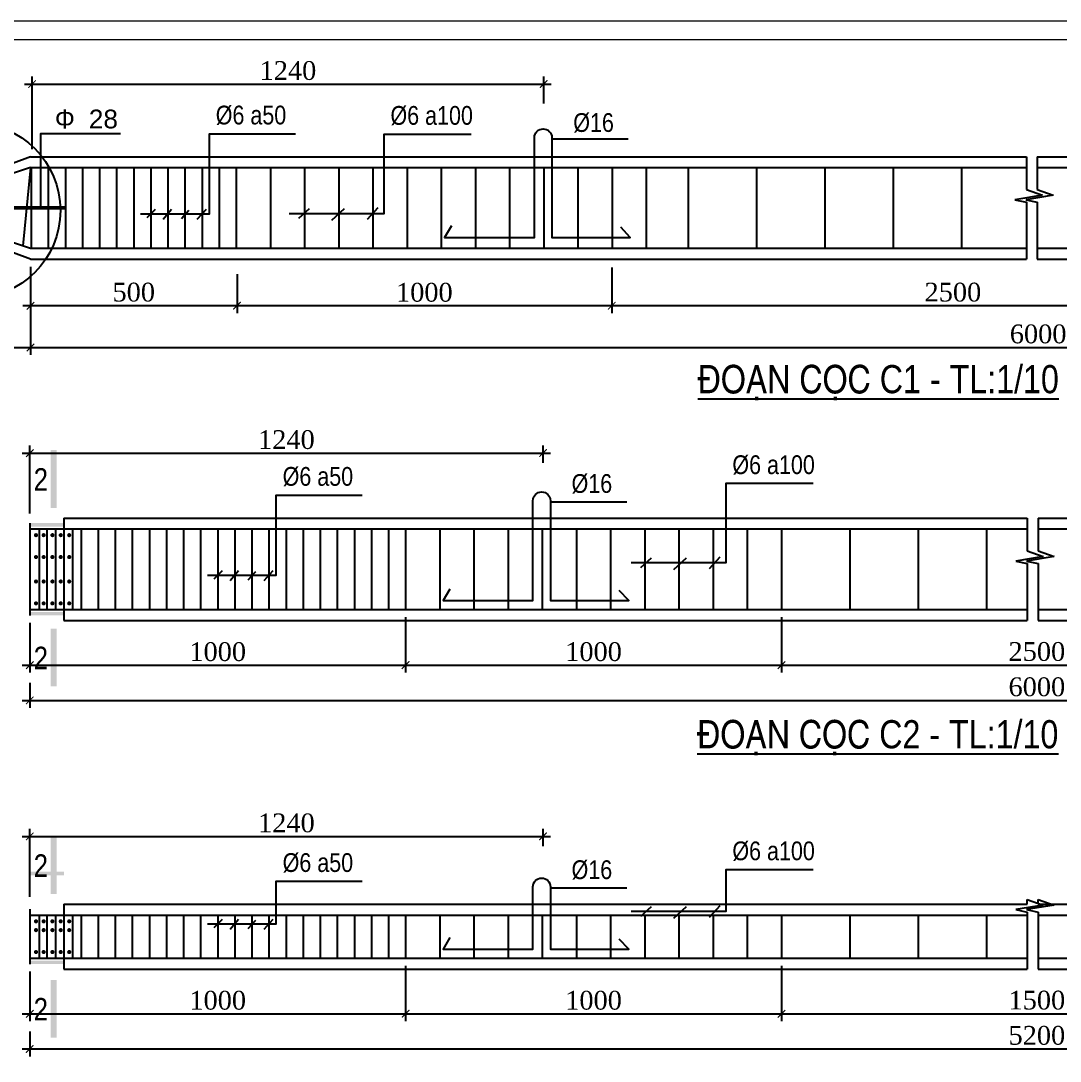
# Model space of a CAD drawing. Extents: x -1107188 to -523840, y 39692 to 514392.
# Drawn here: x -1078717 to -1051011, y 190168 to 217892 of the extents above; entities that cross this region are included whole.
import ezdxf
from ezdxf.enums import TextEntityAlignment as Align

# ---------------------------------------------------------------- set-up
doc = ezdxf.new("R2010")
doc.units = 0
doc.layers.get('0').update_dxf_attribs({"color": 255, "linetype": 'CONTINUOUS'})
doc.layers.get('DEFPOINTS').update_dxf_attribs({"linetype": 'CONTINUOUS'})
for name, color, linetype, lineweight in [('00-KICH THUOC', 6, 'CONTINUOUS', 9), ('cot', 4, 'CONTINUOUS', 0), ('CUA', 20, 'CONTINUOUS', 0)]:
    doc.layers.add(name, color=color, linetype=linetype, lineweight=lineweight)
for name, color, linetype in [('BAOMANH', 2, 'CONTINUOUS'), ('DAI', 4, 'CONTINUOUS'), ('TEXT', 7, 'CONTINUOUS'), ('THEP', 6, 'CONTINUOUS'), ('TUONG', 131, 'CONTINUOUS')]:
    doc.layers.add(name, color=color, linetype=linetype)
doc.styles.add('DIM-NEW', font='')
doc.styles.add('SO BV', font='', dxfattribs={"height": 200})
doc.styles.get("Standard").update_dxf_attribs({"font": ''})
doc.styles.add('T2', font='')
doc.styles.add('TEN BV', font='', dxfattribs={"height": 350})
doc.styles.get('DIM-NEW').set_extended_font_data('VNI-Helve-Condense')
doc.styles.get('SO BV').set_extended_font_data('VNI-Helve-Condense')
doc.styles.get('Standard').set_extended_font_data('VNI-Helve-Condense')
doc.styles.get('T2').set_extended_font_data('VNI-Times')
doc.styles.get('TEN BV').set_extended_font_data('VNI-Helve-Condense', bold=True)
doc.dimstyles.new('TL10', dxfattribs={"dimtxt": 500, "dimasz": 200, "dimexe": 200, "dimexo": 200, "dimgap": 100, "dimtad": 1, "dimdec": 0, "dimlfac": 0.1, "dimzin": 0, "dimdsep": 46, "dimtxsty": 'T2', "dimblk": 'ARCHTICK', "dimcen": 250, "dimdle": 200, "dimclrd": 1, "dimclre": 1, "dimclrt": 2, "dimadec": 0, "dimazin": 0, "dimtfac": 1, "dimtdec": 0, "dimtix": 1, "dimtofl": 0, "dimtmove": 0, "dimatfit": 0, "dimldrblk": 'ARCHTICK', "dimfxl": 1, "dimtolj": 1, "dimtzin": 0, "dimlwd": -1, "dimlwe": -1, "dimarcsym": 0})

# ---------------------------------------------------------------- blocks, each defined once
blk = doc.blocks.new('KHUNGTEN')
at = {"color": 3, "linetype": 'Continuous'}
for points in [[(-593653, 217892), (-593653, 277292), (-509653, 277292), (-509653, 217892), (-593653, 217892)], [(-593153, 218392), (-593153, 276792), (-510153, 276792), (-510153, 218392)]]:
    blk.add_lwpolyline(points, close=True, dxfattribs=at)
at = {"style": 'TEN BV'}
for tag, p in [('TEB_BV', (-518299, 222628)), ('LOAI_BV', (-511918, 220684)), ('TL', (-512164, 219751))]:
    blk.add_attdef(tag, p, '', height=350, dxfattribs=at)
at = {"style": 'SO BV'}
for tag, p in [('SOBV', (-510673, 221020)), ('TONGSOBV', (-510673, 220591))]:
    blk.add_attdef(tag, text='', height=200, dxfattribs=at).set_placement(p, align=Align.CENTER)
blk = doc.blocks.new('_ArchTick')
at = {"layer": 'CUA', "color": 0, "const_width": 0.15}
blk.add_lwpolyline([(-0.5, -0.5), (0.5, 0.5)], dxfattribs=at)
blk = doc.blocks.new('*D1509')
at = {"layer": 'DEFPOINTS', "color": 0, "transparency": 16777216}
for p in [(-1064778, 216208), (-1064778, 215492), (-1078414, 214272)]:
    blk.add_point(p, dxfattribs=at)
at = {"layer": 'TUONG', "color": 1, "transparency": 16777216}
for p, q in [((-1078414, 214472), (-1078414, 216408)), ((-1064778, 215692), (-1064778, 216408)), ((-1078614, 216208), (-1064578, 216208))]:
    blk.add_line(p, q, dxfattribs=at)
at = {"layer": 'TUONG', "color": 1, "transparency": 16777216, "xscale": 200, "yscale": 200, "zscale": 200, "rotation": 180}
blk.add_blockref('_ArchTick', (-1078414, 216208), dxfattribs=at)
at = {"layer": 'TUONG', "color": 1, "transparency": 16777216, "xscale": 200, "yscale": 200, "zscale": 200}
blk.add_blockref('_ArchTick', (-1064778, 216208), dxfattribs=at)
at = {"layer": 'TUONG', "color": 2, "transparency": 16777216, "insert": (-1071596, 216564), "char_height": 500, "attachment_point": 5, "style": 'T2'}
blk.add_mtext('\\A1;1240', dxfattribs=at)
blk = doc.blocks.new('*D1511')
at = {"layer": 'DEFPOINTS', "color": 0, "transparency": 16777216}
for p in [(-1024740, 211222), (-1078459, 210298), (-1024740, 209187)]:
    blk.add_point(p, dxfattribs=at)
at = {"layer": 'TUONG', "color": 1, "transparency": 16777216}
for p, q in [((-1024740, 211022), (-1024740, 208987)), ((-1078459, 210098), (-1078459, 208987)), ((-1078659, 209187), (-1024540, 209187))]:
    blk.add_line(p, q, dxfattribs=at)
at = {"layer": 'TUONG', "color": 1, "transparency": 16777216, "xscale": 200, "yscale": 200, "zscale": 200, "rotation": 180}
blk.add_blockref('_ArchTick', (-1078459, 209187), dxfattribs=at)
at = {"layer": 'TUONG', "color": 1, "transparency": 16777216, "xscale": 200, "yscale": 200, "zscale": 200}
blk.add_blockref('_ArchTick', (-1024740, 209187), dxfattribs=at)
at = {"layer": 'TUONG', "color": 2, "transparency": 16777216, "insert": (-1051599, 209545), "char_height": 500, "attachment_point": 5, "style": 'T2'}
blk.add_mtext('\\A1;6000', dxfattribs=at)
blk = doc.blocks.new('*D1512')
at = {"layer": 'DEFPOINTS', "color": 0, "transparency": 16777216}
for p in [(-1072954, 211343), (-1072954, 210298), (-1062966, 210298)]:
    blk.add_point(p, dxfattribs=at)
at = {"layer": 'TUONG', "color": 1, "transparency": 16777216}
for p, q in [((-1072954, 211143), (-1072954, 210098)), ((-1062766, 210298), (-1073154, 210298))]:
    blk.add_line(p, q, dxfattribs=at)
at = {"layer": 'TUONG', "color": 1, "transparency": 16777216, "xscale": 200, "yscale": 200, "zscale": 200, "rotation": 180}
blk.add_blockref('_ArchTick', (-1072954, 210298), dxfattribs=at)
at = {"layer": 'TUONG', "color": 1, "transparency": 16777216, "xscale": 200, "yscale": 200, "zscale": 200}
blk.add_blockref('_ArchTick', (-1062966, 210298), dxfattribs=at)
at = {"layer": 'TUONG', "color": 2, "transparency": 16777216, "insert": (-1067960, 210654), "char_height": 500, "attachment_point": 5, "style": 'T2'}
blk.add_mtext('\\A1;1000', dxfattribs=at)
blk = doc.blocks.new('*D1513')
at = {"layer": 'DEFPOINTS', "color": 0, "transparency": 16777216}
for p in [(-1078459, 211540), (-1072954, 211146), (-1078459, 210298)]:
    blk.add_point(p, dxfattribs=at)
at = {"layer": 'TUONG', "color": 1, "transparency": 16777216}
for p, q in [((-1078459, 211340), (-1078459, 210098)), ((-1072954, 210946), (-1072954, 210098)), ((-1072754, 210298), (-1078659, 210298))]:
    blk.add_line(p, q, dxfattribs=at)
at = {"layer": 'TUONG', "color": 1, "transparency": 16777216, "xscale": 200, "yscale": 200, "zscale": 200, "rotation": 180}
blk.add_blockref('_ArchTick', (-1078459, 210298), dxfattribs=at)
at = {"layer": 'TUONG', "color": 1, "transparency": 16777216, "xscale": 200, "yscale": 200, "zscale": 200}
blk.add_blockref('_ArchTick', (-1072954, 210298), dxfattribs=at)
at = {"layer": 'TUONG', "color": 2, "transparency": 16777216, "insert": (-1075706, 210659), "char_height": 500, "attachment_point": 5, "style": 'T2'}
blk.add_mtext('\\A1;500', dxfattribs=at)
blk = doc.blocks.new('*D1514')
at = {"layer": 'DEFPOINTS', "color": 0, "transparency": 16777216}
for p in [(-1081332, 212601), (-1078459, 211343), (-1078459, 209187)]:
    blk.add_point(p, dxfattribs=at)
at = {"layer": 'TUONG', "color": 1, "transparency": 16777216}
for p, q in [((-1081332, 212401), (-1081332, 208987)), ((-1078459, 211143), (-1078459, 208987)), ((-1081532, 209187), (-1078259, 209187))]:
    blk.add_line(p, q, dxfattribs=at)
at = {"layer": 'TUONG', "color": 1, "transparency": 16777216, "xscale": 200, "yscale": 200, "zscale": 200, "rotation": 180}
blk.add_blockref('_ArchTick', (-1081332, 209187), dxfattribs=at)
at = {"layer": 'TUONG', "color": 1, "transparency": 16777216, "xscale": 200, "yscale": 200, "zscale": 200}
blk.add_blockref('_ArchTick', (-1078459, 209187), dxfattribs=at)
at = {"layer": 'TUONG', "color": 2, "transparency": 16777216, "insert": (-1079895, 209547), "char_height": 500, "attachment_point": 5, "style": 'T2'}
blk.add_mtext('\\A1;250', dxfattribs=at)
blk = doc.blocks.new('*D1515')
at = {"layer": 'DEFPOINTS', "color": 0, "transparency": 16777216}
for p in [(-1044776, 211634), (-1062966, 211515), (-1062966, 210298)]:
    blk.add_point(p, dxfattribs=at)
at = {"layer": 'TUONG', "color": 1, "transparency": 16777216}
for p, q in [((-1062966, 211315), (-1062966, 210098)), ((-1044776, 211434), (-1044776, 210098)), ((-1044576, 210298), (-1063166, 210298))]:
    blk.add_line(p, q, dxfattribs=at)
at = {"layer": 'TUONG', "color": 1, "transparency": 16777216, "xscale": 200, "yscale": 200, "zscale": 200, "rotation": 180}
blk.add_blockref('_ArchTick', (-1062966, 210298), dxfattribs=at)
at = {"layer": 'TUONG', "color": 1, "transparency": 16777216, "xscale": 200, "yscale": 200, "zscale": 200}
blk.add_blockref('_ArchTick', (-1044776, 210298), dxfattribs=at)
at = {"layer": 'TUONG', "color": 2, "transparency": 16777216, "insert": (-1053871, 210659), "char_height": 500, "attachment_point": 5, "style": 'T2'}
blk.add_mtext('\\A1;2500', dxfattribs=at)
blk = doc.blocks.new('*D1503')
at = {"layer": 'DEFPOINTS', "color": 0, "transparency": 16777216}
for p in [(-1078477, 200449), (-1024789, 200722), (-1024789, 199783)]:
    blk.add_point(p, dxfattribs=at)
at = {"layer": 'TUONG', "color": 1, "transparency": 16777216}
for p, q in [((-1024789, 200522), (-1024789, 199583)), ((-1078477, 200249), (-1078477, 199583)), ((-1078677, 199783), (-1024589, 199783))]:
    blk.add_line(p, q, dxfattribs=at)
at = {"layer": 'TUONG', "color": 1, "transparency": 16777216, "xscale": 200, "yscale": 200, "zscale": 200, "rotation": 180}
blk.add_blockref('_ArchTick', (-1078477, 199783), dxfattribs=at)
at = {"layer": 'TUONG', "color": 1, "transparency": 16777216, "xscale": 200, "yscale": 200, "zscale": 200}
blk.add_blockref('_ArchTick', (-1024789, 199783), dxfattribs=at)
at = {"layer": 'TUONG', "color": 2, "transparency": 16777216, "insert": (-1051633, 200142), "char_height": 500, "attachment_point": 5, "style": 'T2'}
blk.add_mtext('\\A1;6000', dxfattribs=at)
blk = doc.blocks.new('*D1504')
at = {"layer": 'DEFPOINTS', "color": 0, "transparency": 16777216}
for p in [(-1058441, 202202), (-1068459, 201910), (-1058441, 200722)]:
    blk.add_point(p, dxfattribs=at)
at = {"layer": 'TUONG', "color": 1, "transparency": 16777216}
for p, q in [((-1058441, 202002), (-1058441, 200522)), ((-1068459, 201710), (-1068459, 200522)), ((-1068659, 200722), (-1058241, 200722))]:
    blk.add_line(p, q, dxfattribs=at)
at = {"layer": 'TUONG', "color": 1, "transparency": 16777216, "xscale": 200, "yscale": 200, "zscale": 200, "rotation": 180}
blk.add_blockref('_ArchTick', (-1068459, 200722), dxfattribs=at)
at = {"layer": 'TUONG', "color": 1, "transparency": 16777216, "xscale": 200, "yscale": 200, "zscale": 200}
blk.add_blockref('_ArchTick', (-1058441, 200722), dxfattribs=at)
at = {"layer": 'TUONG', "color": 2, "transparency": 16777216, "insert": (-1063450, 201078), "char_height": 500, "attachment_point": 5, "style": 'T2'}
blk.add_mtext('\\A1;1000', dxfattribs=at)
blk = doc.blocks.new('*D1505')
at = {"layer": 'DEFPOINTS', "color": 0, "transparency": 16777216}
for p in [(-1064796, 206373), (-1064796, 205914), (-1078477, 204565)]:
    blk.add_point(p, dxfattribs=at)
at = {"layer": 'TUONG', "color": 1, "transparency": 16777216}
for p, q in [((-1078477, 204765), (-1078477, 206573)), ((-1064796, 206114), (-1064796, 206573)), ((-1078677, 206373), (-1064596, 206373))]:
    blk.add_line(p, q, dxfattribs=at)
at = {"layer": 'TUONG', "color": 1, "transparency": 16777216, "xscale": 200, "yscale": 200, "zscale": 200, "rotation": 180}
blk.add_blockref('_ArchTick', (-1078477, 206373), dxfattribs=at)
at = {"layer": 'TUONG', "color": 1, "transparency": 16777216, "xscale": 200, "yscale": 200, "zscale": 200}
blk.add_blockref('_ArchTick', (-1064796, 206373), dxfattribs=at)
at = {"layer": 'TUONG', "color": 2, "transparency": 16777216, "insert": (-1071637, 206729), "char_height": 500, "attachment_point": 5, "style": 'T2'}
blk.add_mtext('\\A1;1240', dxfattribs=at)
blk = doc.blocks.new('*D1506')
at = {"layer": 'DEFPOINTS', "color": 0, "transparency": 16777216}
for p in [(-1068459, 202202), (-1078477, 202047), (-1068459, 200722)]:
    blk.add_point(p, dxfattribs=at)
at = {"layer": 'TUONG', "color": 1, "transparency": 16777216}
for p, q in [((-1078477, 201847), (-1078477, 200522)), ((-1068459, 202002), (-1068459, 200522)), ((-1078677, 200722), (-1068259, 200722))]:
    blk.add_line(p, q, dxfattribs=at)
at = {"layer": 'TUONG', "color": 1, "transparency": 16777216, "xscale": 200, "yscale": 200, "zscale": 200, "rotation": 180}
blk.add_blockref('_ArchTick', (-1078477, 200722), dxfattribs=at)
at = {"layer": 'TUONG', "color": 1, "transparency": 16777216, "xscale": 200, "yscale": 200, "zscale": 200}
blk.add_blockref('_ArchTick', (-1068459, 200722), dxfattribs=at)
at = {"layer": 'TUONG', "color": 2, "transparency": 16777216, "insert": (-1073468, 201078), "char_height": 500, "attachment_point": 5, "style": 'T2'}
blk.add_mtext('\\A1;1000', dxfattribs=at)
blk = doc.blocks.new('*D1507')
at = {"layer": 'DEFPOINTS', "color": 0, "transparency": 16777216}
for p in [(-1044825, 202202), (-1058441, 202005), (-1044825, 200722)]:
    blk.add_point(p, dxfattribs=at)
at = {"layer": 'TUONG', "color": 1, "transparency": 16777216}
for p, q in [((-1044825, 202002), (-1044825, 200522)), ((-1058441, 201805), (-1058441, 200522)), ((-1058641, 200722), (-1044625, 200722))]:
    blk.add_line(p, q, dxfattribs=at)
at = {"layer": 'TUONG', "color": 1, "transparency": 16777216, "xscale": 200, "yscale": 200, "zscale": 200, "rotation": 180}
blk.add_blockref('_ArchTick', (-1058441, 200722), dxfattribs=at)
at = {"layer": 'TUONG', "color": 1, "transparency": 16777216, "xscale": 200, "yscale": 200, "zscale": 200}
blk.add_blockref('_ArchTick', (-1044825, 200722), dxfattribs=at)
at = {"layer": 'TUONG', "color": 2, "transparency": 16777216, "insert": (-1051633, 201082), "char_height": 500, "attachment_point": 5, "style": 'T2'}
blk.add_mtext('\\A1;2500', dxfattribs=at)
blk = doc.blocks.new('*D1490')
at = {"layer": 'DEFPOINTS', "color": 0, "transparency": 16777216}
for p in [(-1058441, 192714), (-1044825, 192911), (-1044825, 191432)]:
    blk.add_point(p, dxfattribs=at)
at = {"layer": 'TUONG', "color": 1, "transparency": 16777216}
for p, q in [((-1044825, 192711), (-1044825, 191232)), ((-1058441, 192514), (-1058441, 191232)), ((-1058641, 191432), (-1044625, 191432))]:
    blk.add_line(p, q, dxfattribs=at)
at = {"layer": 'TUONG', "color": 1, "transparency": 16777216, "xscale": 200, "yscale": 200, "zscale": 200, "rotation": 180}
blk.add_blockref('_ArchTick', (-1058441, 191432), dxfattribs=at)
at = {"layer": 'TUONG', "color": 1, "transparency": 16777216, "xscale": 200, "yscale": 200, "zscale": 200}
blk.add_blockref('_ArchTick', (-1044825, 191432), dxfattribs=at)
at = {"layer": 'TUONG', "color": 2, "transparency": 16777216, "insert": (-1051633, 191792), "char_height": 500, "attachment_point": 5, "style": 'T2'}
blk.add_mtext('\\A1;1500', dxfattribs=at)
blk = doc.blocks.new('*D1493')
at = {"layer": 'DEFPOINTS', "color": 0, "transparency": 16777216}
for p in [(-1078477, 192756), (-1068459, 192911), (-1068459, 191432)]:
    blk.add_point(p, dxfattribs=at)
at = {"layer": 'TUONG', "color": 1, "transparency": 16777216}
for p, q in [((-1068459, 192711), (-1068459, 191232)), ((-1078477, 192556), (-1078477, 191232)), ((-1078677, 191432), (-1068259, 191432))]:
    blk.add_line(p, q, dxfattribs=at)
at = {"layer": 'TUONG', "color": 1, "transparency": 16777216, "xscale": 200, "yscale": 200, "zscale": 200, "rotation": 180}
blk.add_blockref('_ArchTick', (-1078477, 191432), dxfattribs=at)
at = {"layer": 'TUONG', "color": 1, "transparency": 16777216, "xscale": 200, "yscale": 200, "zscale": 200}
blk.add_blockref('_ArchTick', (-1068459, 191432), dxfattribs=at)
at = {"layer": 'TUONG', "color": 2, "transparency": 16777216, "insert": (-1073468, 191788), "char_height": 500, "attachment_point": 5, "style": 'T2'}
blk.add_mtext('\\A1;1000', dxfattribs=at)
blk = doc.blocks.new('*D1494')
at = {"layer": 'DEFPOINTS', "color": 0, "transparency": 16777216}
for p in [(-1064796, 196159), (-1064796, 195701), (-1078477, 194351)]:
    blk.add_point(p, dxfattribs=at)
at = {"layer": 'TUONG', "color": 1, "transparency": 16777216}
for p, q in [((-1078477, 194551), (-1078477, 196359)), ((-1064796, 195901), (-1064796, 196359)), ((-1078677, 196159), (-1064596, 196159))]:
    blk.add_line(p, q, dxfattribs=at)
at = {"layer": 'TUONG', "color": 1, "transparency": 16777216, "xscale": 200, "yscale": 200, "zscale": 200, "rotation": 180}
blk.add_blockref('_ArchTick', (-1078477, 196159), dxfattribs=at)
at = {"layer": 'TUONG', "color": 1, "transparency": 16777216, "xscale": 200, "yscale": 200, "zscale": 200}
blk.add_blockref('_ArchTick', (-1064796, 196159), dxfattribs=at)
at = {"layer": 'TUONG', "color": 2, "transparency": 16777216, "insert": (-1071637, 196515), "char_height": 500, "attachment_point": 5, "style": 'T2'}
blk.add_mtext('\\A1;1240', dxfattribs=at)
blk = doc.blocks.new('*D1495')
at = {"layer": 'DEFPOINTS', "color": 0, "transparency": 16777216}
for p in [(-1058441, 192911), (-1068459, 192619), (-1058441, 191432)]:
    blk.add_point(p, dxfattribs=at)
at = {"layer": 'TUONG', "color": 1, "transparency": 16777216}
for p, q in [((-1058441, 192711), (-1058441, 191232)), ((-1068459, 192419), (-1068459, 191232)), ((-1068659, 191432), (-1058241, 191432))]:
    blk.add_line(p, q, dxfattribs=at)
at = {"layer": 'TUONG', "color": 1, "transparency": 16777216, "xscale": 200, "yscale": 200, "zscale": 200, "rotation": 180}
blk.add_blockref('_ArchTick', (-1068459, 191432), dxfattribs=at)
at = {"layer": 'TUONG', "color": 1, "transparency": 16777216, "xscale": 200, "yscale": 200, "zscale": 200}
blk.add_blockref('_ArchTick', (-1058441, 191432), dxfattribs=at)
at = {"layer": 'TUONG', "color": 2, "transparency": 16777216, "insert": (-1063450, 191788), "char_height": 500, "attachment_point": 5, "style": 'T2'}
blk.add_mtext('\\A1;1000', dxfattribs=at)
blk = doc.blocks.new('*D1496')
at = {"layer": 'DEFPOINTS', "color": 0, "transparency": 16777216}
for p in [(-1024789, 191432), (-1078477, 191158), (-1024789, 190493)]:
    blk.add_point(p, dxfattribs=at)
at = {"layer": 'TUONG', "color": 1, "transparency": 16777216}
for p, q in [((-1024789, 191232), (-1024789, 190293)), ((-1078477, 190958), (-1078477, 190293)), ((-1078677, 190493), (-1024589, 190493))]:
    blk.add_line(p, q, dxfattribs=at)
at = {"layer": 'TUONG', "color": 1, "transparency": 16777216, "xscale": 200, "yscale": 200, "zscale": 200, "rotation": 180}
blk.add_blockref('_ArchTick', (-1078477, 190493), dxfattribs=at)
at = {"layer": 'TUONG', "color": 1, "transparency": 16777216, "xscale": 200, "yscale": 200, "zscale": 200}
blk.add_blockref('_ArchTick', (-1024789, 190493), dxfattribs=at)
at = {"layer": 'TUONG', "color": 2, "transparency": 16777216, "insert": (-1051633, 190853), "char_height": 500, "attachment_point": 5, "style": 'T2'}
blk.add_mtext('\\A1;5200', dxfattribs=at)

msp = doc.modelspace()

# ---------------------------------------------------------------- hatches: boundary and pattern name
at = {"layer": 'TUONG'}
h = msp.add_hatch(color=256, dxfattribs=at)
h.paths.add_polyline_path([(-1078477.275, 204505.863), (-1077566.528, 204505.863), (-1077566.528, 204414.788), (-1078477.275, 204414.788)])
h.paths.add_polyline_path([(-1078477.275, 202137.921), (-1077566.528, 202137.921), (-1077566.528, 202046.846), (-1078477.275, 202046.846)])
h = msp.add_hatch(color=256, dxfattribs=at)
h.paths.add_polyline_path([(-1078477.275, 195215.112), (-1077566.528, 195215.112), (-1077566.528, 195124.038), (-1078477.275, 195124.038)])
h.paths.add_polyline_path([(-1078477.275, 192847.171), (-1077566.528, 192847.171), (-1077566.528, 192756.096), (-1078477.275, 192756.096)])

# ---------------------------------------------------------------- linework, layer by layer
at = {"layer": 'BAOMANH', "color": 2, "linetype": 'Continuous', "ltscale": 50}
for points in [[(-1075344.311, 212647.246), (-1075122.4, 212868.961)], [(-1074920.662, 212606.935), (-1074698.751, 212868.961)], [(-1074436.492, 212627.09), (-1074234.754, 212848.805)], [(-1074012.843, 212606.935), (-1073770.757, 212868.961)], [(-1071303.217, 212632.285), (-1071019.411, 212890.063)], [(-1070425.997, 212580.73), (-1070090.589, 212890.063)], [(-1069471.374, 212606.508), (-1069187.567, 212915.841)], [(-1062189.293, 203324.364), (-1061905.486, 203582.142)], [(-1061312.072, 203272.808), (-1060976.664, 203582.142)], [(-1060357.449, 203298.586), (-1060073.643, 203607.92)], [(-1073561.131, 203017.961), (-1073339.22, 203239.676)], [(-1073137.482, 202977.65), (-1072915.571, 203239.676)], [(-1072229.663, 202977.65), (-1071987.578, 203239.676)], [(-1072653.312, 202997.805), (-1072451.574, 203219.52)], [(-1062189.293, 194033.614), (-1061905.486, 194291.391)], [(-1061312.072, 193982.058), (-1060976.664, 194291.391)], [(-1060357.449, 194007.836), (-1060073.643, 194317.169)], [(-1073561.131, 193727.211), (-1073339.22, 193948.926)], [(-1073137.482, 193686.899), (-1072915.571, 193948.926)], [(-1072653.312, 193707.055), (-1072451.574, 193928.77)], [(-1072229.663, 193686.899), (-1071987.578, 193948.926)]]:
    msp.add_lwpolyline(points, dxfattribs=at)
at = {"layer": 'cot', "lineweight": -2, "ltscale": 10}
for points in [[(-1078182.979, 212891.471), (-1078182.979, 214891.471), (-1076062.76, 214891.471)], [(-1075525.875, 212748.026), (-1073690.062, 212748.026), (-1073690.062, 214884.552), (-1071397.534, 214884.552)], [(-1071561.224, 212761.174), (-1069032.764, 212761.174), (-1069032.764, 214874.951), (-1066710.709, 214874.951)], [(-1062526.087, 214740.406), (-1064560.517, 214740.406)], [(-1062447.299, 203453.253), (-1059918.839, 203453.253), (-1059918.839, 205567.03), (-1057596.784, 205567.03)], [(-1073742.695, 203118.741), (-1071906.882, 203118.741), (-1071906.882, 205255.267), (-1069614.354, 205255.267)], [(-1062564.75, 205065.393), (-1064599.18, 205065.393)], [(-1062447.299, 194162.503), (-1059918.839, 194162.503), (-1059918.839, 195276.28), (-1057596.784, 195276.28)], [(-1073742.695, 193827.991), (-1071906.882, 193827.991), (-1071906.882, 194964.517), (-1069614.354, 194964.517)], [(-1062564.75, 194774.643), (-1064599.18, 194774.643)]]:
    msp.add_lwpolyline(points, dxfattribs=at)
at = {"layer": 'DAI', "color": 3, "linetype": 'Continuous', "ltscale": 100}
for p, q in [((-1078458.716, 213980.321), (-1078666.526, 211899.337)), ((-1078438.961, 213980.321), (-1078438.961, 211830.958)), ((-1077983.587, 213980.321), (-1077983.587, 211830.958)), ((-1077528.214, 213980.321), (-1077528.214, 211830.958)), ((-1077072.841, 213980.321), (-1077072.841, 211830.958)), ((-1076617.467, 213980.321), (-1076617.467, 211830.958)), ((-1076162.094, 213980.321), (-1076162.094, 211830.958)), ((-1075706.72, 213980.321), (-1075706.72, 211830.958)), ((-1075251.347, 213980.321), (-1075251.347, 211830.958)), ((-1074795.973, 213980.321), (-1074795.973, 211830.958)), ((-1074340.6, 213980.321), (-1074340.6, 211830.958)), ((-1073885.227, 213980.321), (-1073885.227, 211830.958)), ((-1073429.853, 213980.321), (-1073429.853, 211830.958)), ((-1073429.853, 213980.321), (-1073429.853, 211830.958)), ((-1072974.48, 213980.321), (-1072974.48, 211830.958)), ((-1072063.733, 213980.321), (-1072063.733, 211830.958)), ((-1071152.986, 213980.321), (-1071152.986, 211830.958)), ((-1070242.239, 213980.321), (-1070242.239, 211830.958)), ((-1069331.493, 213980.321), (-1069331.493, 211830.958)), ((-1068420.746, 213980.321), (-1068420.746, 211830.958)), ((-1067509.999, 213980.321), (-1067509.999, 211830.958)), ((-1066599.252, 213980.321), (-1066599.252, 211830.958)), ((-1065688.505, 213980.321), (-1065688.505, 211830.958)), ((-1064777.759, 213980.321), (-1064777.759, 211830.958)), ((-1063867.376, 213980.321), (-1063867.376, 211830.958)), ((-1062956.994, 213980.321), (-1062956.994, 211830.958)), ((-1062046.611, 213980.321), (-1062046.611, 211830.958)), ((-1060927.867, 213980.321), (-1060927.867, 211830.958)), ((-1059106.373, 213980.321), (-1059106.373, 211830.958)), ((-1057284.88, 213980.321), (-1057284.88, 211830.958)), ((-1055463.386, 213980.321), (-1055463.386, 211830.958)), ((-1053641.892, 213980.321), (-1053641.892, 211830.958)), ((-1078225.908, 204351.036), (-1078225.908, 202201.673)), ((-1078021.901, 204351.036), (-1078021.901, 202201.673)), ((-1077788.75, 204351.036), (-1077788.75, 202201.673)), ((-1077340.663, 204351.036), (-1077340.663, 202201.673)), ((-1077111.154, 204351.036), (-1077111.154, 202201.673)), ((-1076655.781, 204351.036), (-1076655.781, 202201.673)), ((-1076200.407, 204351.036), (-1076200.407, 202201.673)), ((-1075745.034, 204351.036), (-1075745.034, 202201.673)), ((-1075289.661, 204351.036), (-1075289.661, 202201.673)), ((-1074834.287, 204351.036), (-1074834.287, 202201.673)), ((-1074378.914, 204351.036), (-1074378.914, 202201.673)), ((-1073923.54, 204351.036), (-1073923.54, 202201.673)), ((-1073468.167, 204351.036), (-1073468.167, 202201.673)), ((-1073012.794, 204351.036), (-1073012.794, 202201.673)), ((-1072557.42, 204351.036), (-1072557.42, 202201.673)), ((-1072102.047, 204351.036), (-1072102.047, 202201.673)), ((-1071646.673, 204351.036), (-1071646.673, 202201.673)), ((-1071191.3, 204351.036), (-1071191.3, 202201.673)), ((-1070735.927, 204351.036), (-1070735.927, 202201.673)), ((-1070280.553, 204351.036), (-1070280.553, 202201.673)), ((-1069825.18, 204351.036), (-1069825.18, 202201.673)), ((-1069369.806, 204351.036), (-1069369.806, 202201.673)), ((-1068914.433, 204351.036), (-1068914.433, 202201.673)), ((-1068459.06, 204351.036), (-1068459.06, 202201.673)), ((-1067548.313, 204351.036), (-1067548.313, 202201.673)), ((-1066637.566, 204351.036), (-1066637.566, 202201.673)), ((-1065726.819, 204351.036), (-1065726.819, 202201.673)), ((-1064816.072, 204351.036), (-1064816.072, 202201.673)), ((-1063905.326, 204351.036), (-1063905.326, 202201.673)), ((-1062994.579, 204351.036), (-1062994.579, 202201.673)), ((-1062083.832, 204351.036), (-1062083.832, 202201.673)), ((-1061173.085, 204351.036), (-1061173.085, 202201.673)), ((-1060262.338, 204351.036), (-1060262.338, 202201.673)), ((-1059351.591, 204351.036), (-1059351.591, 202201.673)), ((-1058440.845, 204351.036), (-1058440.845, 202201.673)), ((-1056619.351, 204351.036), (-1056619.351, 202201.673)), ((-1054797.857, 204351.036), (-1054797.857, 202201.673)), ((-1052976.364, 204351.036), (-1052976.364, 202201.673)), ((-1078225.908, 194060.285), (-1078225.908, 192910.923)), ((-1078021.901, 194060.285), (-1078021.901, 192910.923)), ((-1077788.75, 194060.285), (-1077788.75, 192910.923)), ((-1077340.663, 194060.285), (-1077340.663, 192910.923)), ((-1077111.154, 194060.285), (-1077111.154, 192910.923)), ((-1076655.781, 194060.285), (-1076655.781, 192910.923)), ((-1076200.407, 194060.285), (-1076200.407, 192910.923)), ((-1075745.034, 194060.285), (-1075745.034, 192910.923)), ((-1075289.661, 194060.285), (-1075289.661, 192910.923)), ((-1074834.287, 194060.285), (-1074834.287, 192910.923)), ((-1074378.914, 194060.285), (-1074378.914, 192910.923)), ((-1073923.54, 194060.285), (-1073923.54, 192910.923)), ((-1073468.167, 194060.285), (-1073468.167, 192910.923)), ((-1073012.794, 194060.285), (-1073012.794, 192910.923)), ((-1072557.42, 194060.285), (-1072557.42, 192910.923)), ((-1072102.047, 194060.285), (-1072102.047, 192910.923)), ((-1071646.673, 194060.285), (-1071646.673, 192910.923)), ((-1071191.3, 194060.285), (-1071191.3, 192910.923)), ((-1070735.927, 194060.285), (-1070735.927, 192910.923)), ((-1070280.553, 194060.285), (-1070280.553, 192910.923)), ((-1069825.18, 194060.285), (-1069825.18, 192910.923)), ((-1069369.806, 194060.285), (-1069369.806, 192910.923)), ((-1068914.433, 194060.285), (-1068914.433, 192910.923)), ((-1068459.06, 194060.285), (-1068459.06, 192910.923)), ((-1067548.313, 194060.285), (-1067548.313, 192910.923)), ((-1066637.566, 194060.285), (-1066637.566, 192910.923)), ((-1065726.819, 194060.285), (-1065726.819, 192910.923)), ((-1064816.072, 194060.285), (-1064816.072, 192910.923)), ((-1063905.326, 194060.285), (-1063905.326, 192910.923)), ((-1062994.579, 194060.285), (-1062994.579, 192910.923)), ((-1062083.832, 194060.285), (-1062083.832, 192910.923)), ((-1061173.085, 194060.285), (-1061173.085, 192910.923)), ((-1060262.338, 194060.285), (-1060262.338, 192910.923)), ((-1059351.591, 194060.285), (-1059351.591, 192910.923)), ((-1058440.845, 194060.285), (-1058440.845, 192910.923)), ((-1056619.351, 194060.285), (-1056619.351, 192910.923)), ((-1054797.857, 194060.285), (-1054797.857, 192910.923)), ((-1052976.364, 194060.285), (-1052976.364, 192910.923))]:
    msp.add_line(p, q, dxfattribs=at)
at = {"layer": 'TEXT', "ltscale": 10}
for points in [[(-1077762.869, 206451.466), (-1077920.369, 206451.466), (-1077762.869, 204913.426), (-1077920.369, 204913.426)], [(-1077762.869, 201694.02), (-1077920.369, 201694.02), (-1077762.869, 200155.98), (-1077920.369, 200155.98)], [(-1077762.869, 196160.716), (-1077920.369, 196160.716), (-1077762.869, 194622.676), (-1077920.369, 194622.676)], [(-1077762.869, 192333.102), (-1077920.369, 192333.102), (-1077762.869, 190795.063), (-1077920.369, 190795.063)]]:
    msp.add_trace(points, dxfattribs=at)
at = {"layer": 'THEP', "ltscale": 10}
for p, q in [((-1078458.716, 213980.321), (-1081331.834, 213034.933)), ((-1078458.716, 213980.321), (-1051911.694, 213980.321)), ((-1051623.758, 213980.321), (-1024739.547, 213980.321)), ((-1077528.214, 212929.244), (-1082081.948, 212929.244)), ((-1077528.214, 212882.035), (-1082081.948, 212882.035)), ((-1081331.834, 212776.346), (-1078458.716, 211830.958)), ((-1078458.716, 211830.958), (-1051911.694, 211830.958)), ((-1051623.758, 211830.958), (-1024739.547, 211830.958)), ((-1078477.275, 204351.036), (-1051889.201, 204351.036)), ((-1051601.265, 204351.036), (-1024788.734, 204351.036)), ((-1078477.275, 202201.673), (-1051889.201, 202201.673)), ((-1051601.265, 202201.673), (-1024788.734, 202201.673)), ((-1078477.275, 194060.285), (-1051889.201, 194060.285)), ((-1051601.265, 194060.285), (-1024788.734, 194060.285)), ((-1078477.275, 192910.923), (-1051889.201, 192910.923)), ((-1051601.265, 192910.923), (-1024788.734, 192910.923))]:
    msp.add_line(p, q, dxfattribs=at)
for points in [[(-1067240.676, 212425.42), (-1067420.552, 212119.9), (-1065028.196, 212119.9), (-1065028.196, 214779.715, -1), (-1064560.517, 214779.715), (-1064560.517, 212119.9), (-1062473.95, 212119.9), (-1062725.777, 212389.476)], [(-1067279.338, 202750.406), (-1067459.215, 202444.887), (-1065066.858, 202444.887), (-1065066.858, 205104.701, -1), (-1064599.18, 205104.701), (-1064599.18, 202444.887), (-1062512.613, 202444.887), (-1062764.44, 202714.463)], [(-1067279.338, 193459.656), (-1067459.215, 193154.137), (-1065066.858, 193154.137), (-1065066.858, 194813.951, -1), (-1064599.18, 194813.951), (-1064599.18, 193154.137), (-1062512.613, 193154.137), (-1062764.44, 193423.713)]]:
    msp.add_lwpolyline(points, format="xyb", dxfattribs=at)
at = {"layer": 'THEP', "ltscale": 10, "const_width": 54.645}
for points in [[(-1078284.643, 204185.566, -1), (-1078339.288, 204185.566, -1)], [(-1078080.636, 204185.566, -1), (-1078135.281, 204185.566, -1)], [(-1077847.485, 204185.566, -1), (-1077902.129, 204185.566, -1)], [(-1077625.262, 204185.566, -1), (-1077679.907, 204185.566, -1)], [(-1077399.397, 204185.566, -1), (-1077454.042, 204185.566, -1)], [(-1078284.643, 203601.9, -1), (-1078339.288, 203601.9, -1)], [(-1078080.636, 203601.9, -1), (-1078135.281, 203601.9, -1)], [(-1077847.485, 203601.9, -1), (-1077902.129, 203601.9, -1)], [(-1077625.262, 203601.9, -1), (-1077679.907, 203601.9, -1)], [(-1077399.397, 203601.9, -1), (-1077454.042, 203601.9, -1)], [(-1078284.643, 202950.809, 1), (-1078339.288, 202950.809, 1)], [(-1078080.636, 202950.809, 1), (-1078135.281, 202950.809, 1)], [(-1077847.485, 202950.809, 1), (-1077902.129, 202950.809, 1)], [(-1077625.262, 202950.809, 1), (-1077679.907, 202950.809, 1)], [(-1077399.397, 202950.809, 1), (-1077454.042, 202950.809, 1)], [(-1078284.643, 202367.143, 1), (-1078339.288, 202367.143, 1)], [(-1078080.636, 202367.143, 1), (-1078135.281, 202367.143, 1)], [(-1077847.485, 202367.143, 1), (-1077902.129, 202367.143, 1)], [(-1077625.262, 202367.143, 1), (-1077679.907, 202367.143, 1)], [(-1077399.397, 202367.143, 1), (-1077454.042, 202367.143, 1)], [(-1078284.643, 193894.816, -1), (-1078339.288, 193894.816, -1)], [(-1078080.636, 193894.816, -1), (-1078135.281, 193894.816, -1)], [(-1077847.485, 193894.816, -1), (-1077902.129, 193894.816, -1)], [(-1077625.262, 193894.816, -1), (-1077679.907, 193894.816, -1)], [(-1077399.397, 193894.816, -1), (-1077454.042, 193894.816, -1)], [(-1078284.643, 193660.059, 1), (-1078339.288, 193660.059, 1)], [(-1078080.636, 193660.059, 1), (-1078135.281, 193660.059, 1)], [(-1077847.485, 193660.059, 1), (-1077902.129, 193660.059, 1)], [(-1077625.262, 193660.059, 1), (-1077679.907, 193660.059, 1)], [(-1077399.397, 193660.059, 1), (-1077454.042, 193660.059, 1)], [(-1078284.643, 193076.393, 1), (-1078339.288, 193076.393, 1)], [(-1078080.636, 193076.393, 1), (-1078135.281, 193076.393, 1)], [(-1077847.485, 193076.393, 1), (-1077902.129, 193076.393, 1)], [(-1077625.262, 193076.393, 1), (-1077679.907, 193076.393, 1)], [(-1077399.397, 193076.393, 1), (-1077454.042, 193076.393, 1)]]:
    msp.add_lwpolyline(points, format="xyb", close=True, dxfattribs=at)
at = {"layer": 'THEP', "ltscale": 10}
msp.add_solid([(-1082081.948, 212882.035), (-1077528.214, 212882.035), (-1082081.948, 212929.244), (-1077528.214, 212929.244)], dxfattribs=at)
at = {"layer": 'TUONG'}
for p, q in [((-1078458.716, 214271.76), (-1081331.834, 213210.611)), ((-1078458.716, 214271.76), (-1074228.511, 214271.76)), ((-1074228.511, 214271.76), (-1051911.694, 214271.76)), ((-1051911.694, 214271.76), (-1051911.694, 213398.037)), ((-1051623.758, 214271.76), (-1042334.352, 214271.76)), ((-1051623.758, 214271.76), (-1051623.758, 213398.037)), ((-1051485.784, 213244.862), (-1052218.348, 213125.726)), ((-1051197.848, 213244.862), (-1051930.412, 213125.726)), ((-1051911.694, 213398.037), (-1051485.784, 213244.862)), ((-1051623.758, 213398.037), (-1051197.848, 213244.862)), ((-1052218.348, 213125.726), (-1051911.694, 213057.648)), ((-1051930.412, 213125.726), (-1051623.758, 213057.648)), ((-1051911.694, 213057.648), (-1051911.694, 211539.519)), ((-1051623.758, 213057.648), (-1051623.758, 211539.519)), ((-1078458.716, 211539.519), (-1081331.834, 212600.669)), ((-1078458.716, 211539.519), (-1074228.511, 211539.519)), ((-1074228.511, 211539.519), (-1051911.694, 211539.519)), ((-1051623.758, 211539.519), (-1042334.352, 211539.519)), ((-1077566.528, 204642.475), (-1051889.201, 204642.475)), ((-1077566.528, 204642.475), (-1077566.528, 201910.234)), ((-1051889.201, 204642.475), (-1051889.201, 203768.752)), ((-1051601.265, 204642.475), (-1025699.481, 204642.475)), ((-1051601.265, 204642.475), (-1051601.265, 203768.752)), ((-1078477.275, 204505.863), (-1078477.275, 202046.846)), ((-1051463.292, 203615.577), (-1052195.856, 203496.441)), ((-1051175.356, 203615.577), (-1051907.92, 203496.441)), ((-1051889.201, 203768.752), (-1051463.292, 203615.577)), ((-1051601.265, 203768.752), (-1051175.356, 203615.577)), ((-1052195.856, 203496.441), (-1051889.201, 203428.363)), ((-1051907.92, 203496.441), (-1051601.265, 203428.363)), ((-1051889.201, 203428.363), (-1051889.201, 201910.234)), ((-1051601.265, 203428.363), (-1051601.265, 201910.234)), ((-1077566.528, 201910.234), (-1051889.201, 201910.234)), ((-1051601.265, 201910.234), (-1025699.481, 201910.234)), ((-1077566.528, 194351.724), (-1077566.528, 192619.484)), ((-1077566.528, 194351.724), (-1051889.201, 194351.724)), ((-1051889.201, 194478.002), (-1051463.292, 194324.827)), ((-1051889.201, 194351.724), (-1051889.201, 194478.002)), ((-1051601.265, 194351.724), (-1051601.265, 194478.002)), ((-1051601.265, 194478.002), (-1051175.356, 194324.827)), ((-1051601.265, 194351.724), (-1025699.481, 194351.724)), ((-1078477.275, 194215.112), (-1078477.275, 192756.096)), ((-1051463.292, 194324.827), (-1052195.856, 194205.691)), ((-1052195.856, 194205.691), (-1051889.201, 194137.613)), ((-1051175.356, 194324.827), (-1051907.92, 194205.691)), ((-1051907.92, 194205.691), (-1051601.265, 194137.613)), ((-1051889.201, 194137.613), (-1051889.201, 192619.484)), ((-1051601.265, 194137.613), (-1051601.265, 192619.484)), ((-1077566.528, 192619.484), (-1051889.201, 192619.484)), ((-1051601.265, 192619.484), (-1025699.481, 192619.484))]:
    msp.add_line(p, q, dxfattribs=at)
msp.add_circle((-1079997.009, 212835.023), 2334.346, dxfattribs=at)

# ---------------------------------------------------------------- block references
at = {"layer": '00-KICH THUOC'}
msp.add_blockref('KHUNGTEN', (-513535.14, -59400), dxfattribs=at)

# ---------------------------------------------------------------- texts
at = {"layer": 'TEXT', "style": 'DIM-NEW'}
for s, p in [('%%2546 a50', (-1073520.707, 215130.89)), ('%%2546 a100', (-1068863.409, 215121.289)), ('%%25416', (-1063990.632, 214931.364)), ('%%2546 a100', (-1059749.484, 205813.368)), ('%%2546 a50', (-1071737.528, 205501.605)), ('%%25416', (-1064035.948, 205311.731)), ('%%2546 a100', (-1059749.484, 195522.618)), ('%%2546 a50', (-1071737.528, 195210.855)), ('%%25416', (-1064035.948, 195020.981))]:
    e = msp.add_text(s, height=500, dxfattribs=at)
    e.set_placement(p)
    e.dxf.unprotected_set("ltscale", 0)
for s, p in [('%%UÑOAÏN COÏC C1 - TL:1/10', (-1060674.336, 207968.405)), ('%%UÑOAÏN COÏC C2 - TL:1/10', (-1060688.134, 198505.472))]:
    msp.add_text(s, height=750, dxfattribs=at).set_placement(p)
at = {"layer": 'TEXT', "ltscale": 10, "style": 'DIM-NEW'}
for p in [(-1078373.419, 205370.573), (-1078373.419, 200613.127), (-1078373.419, 195079.823), (-1078373.419, 191252.21)]:
    msp.add_text('2', height=600, dxfattribs=at).set_placement(p)
at = {"layer": 'TEXT', "color": 7, "linetype": 'Continuous', "ltscale": 0.5, "insert": (-1077002.7, 215272.527), "char_height": 218.57923, "width": 2428.65814, "attachment_point": 5}
msp.add_mtext(' {\\fSymbol|b0|i0|c2|p18;\\H2.288x;F  \\fVNI-Helve|b0|i0|c0|p2;28}', dxfattribs=at)

# ---------------------------------------------------------------- dimensions: what is measured, and where the dimension line sits
at = {"layer": 'TUONG'}
for base, p1, p2, text, picture, middle in [((-1064777.759, 216208.2), (-1078413.7, 214271.76), (-1064777.759, 215492.387), '1240', '*D1509', (-1071595.729, 216564.135)), ((-1078458.716, 209186.548), (-1081331.834, 212600.669), (-1078458.716, 211342.798), '250', '*D1514', (-1079895.275, 209546.563)), ((-1078458.716, 210298.493), (-1072953.722, 211146.077), (-1078458.716, 211539.519), '500', '*D1513', (-1075706.219, 210658.508)), ((-1062965.741, 210298.493), (-1044775.977, 211634.237), (-1062965.741, 211515.323), '2500', '*D1515', (-1053870.859, 210658.508)), ((-1072953.722, 210298.493), (-1062965.741, 210298.493), (-1072953.722, 211342.798), '1000', '*D1512', (-1067959.731, 210654.428)), ((-1024739.547, 209186.548), (-1078458.716, 210298.493), (-1024739.547, 211222.062), '6000', '*D1511', (-1051599.131, 209545.45)), ((-1064796.317, 206372.662), (-1078477.275, 204565.247), (-1064796.317, 205914.309), '1240', '*D1505', (-1071636.796, 206728.596)), ((-1068459.06, 200722.395), (-1078477.275, 202046.846), (-1068459.06, 202201.673), '1000', '*D1506', (-1073468.167, 201078.33)), ((-1058440.845, 200722.395), (-1068459.06, 201910.234), (-1058440.845, 202201.673), '1000', '*D1504', (-1063449.952, 201078.33)), ((-1044825.164, 200722.395), (-1058440.845, 202004.952), (-1044825.164, 202201.673), '2500', '*D1507', (-1051633.004, 201082.41)), ((-1024788.734, 199783.288), (-1078477.275, 200449.171), (-1024788.734, 200722.395), '6000', '*D1503', (-1051633.004, 200142.19)), ((-1064796.317, 196158.884), (-1078477.275, 194351.469), (-1064796.317, 195700.531), '1240', '*D1494', (-1071636.796, 196514.819)), ((-1068459.06, 191431.645), (-1078477.275, 192756.096), (-1068459.06, 192910.923), '1000', '*D1493', (-1073468.167, 191787.58)), ((-1058440.845, 191431.645), (-1068459.06, 192619.484), (-1058440.845, 192910.923), '1000', '*D1495', (-1063449.952, 191787.58)), ((-1044825.164, 191431.645), (-1058440.845, 192714.202), (-1044825.164, 192910.923), '1500', '*D1490', (-1051633.004, 191791.66)), ((-1024788.734, 190492.537), (-1078477.275, 191158.421), (-1024788.734, 191431.645), '5200', '*D1496', (-1051633.004, 190852.552))]:
    dim = msp.add_linear_dim(base=base, p1=p1, p2=p2, text=text, dimstyle='TL10', override={"dimtmove": 1}, dxfattribs=at)
    dim.commit()
    dim.dimension.update_dxf_attribs({"geometry": picture, "text_midpoint": middle})

doc.saveas('drawing.dxf')
